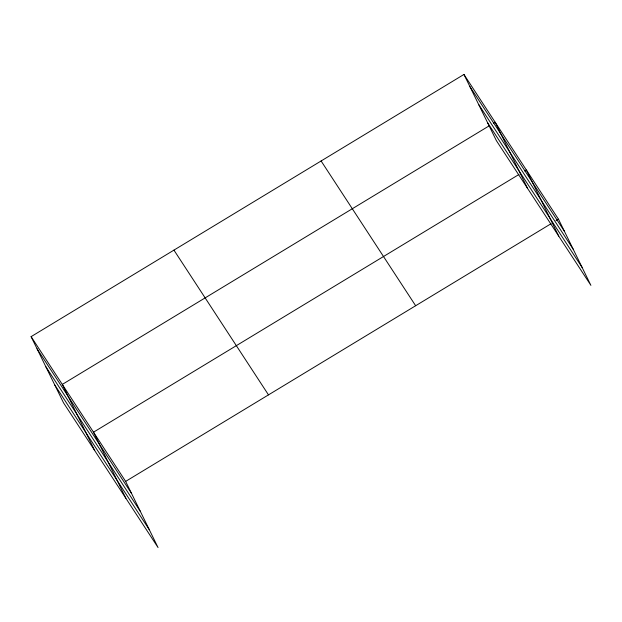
<?xml version="1.0" encoding="UTF-8"?>
<svg xmlns="http://www.w3.org/2000/svg" width="622" height="622" viewBox="0 0 622 622"><rect width="100%" height="100%" fill="white"/><g stroke="black" fill="none" stroke-linecap="round" stroke-linejoin="round"><path stroke-width="0.93" d="M31.1 336.642L125.644 481.397L158.05 547.547L63.506 402.792L31.1 336.642L463.95 74.453L558.494 219.208L590.9 285.358L496.356 140.603L463.95 74.453M489.405 125.706L62.301 384.412L94.707 450.561M493.503 123.218L495.151 122.223L527.557 188.373M518.958 174.471L93.502 432.181L125.908 498.331M524.704 170.988L526.352 169.993L558.75 236.142M125.644 481.397L551.108 223.687M556.029 220.701L558.494 219.208M469.882 86.567L564.434 231.33M478.621 104.403L573.165 249.158M487.617 122.767L582.169 267.53M321.107 160.974L415.651 305.736M173.942 250.122L268.486 394.877M37.032 348.755L131.584 493.518M45.771 366.591L140.315 511.346M54.767 384.956L149.319 529.719"/></g></svg>
